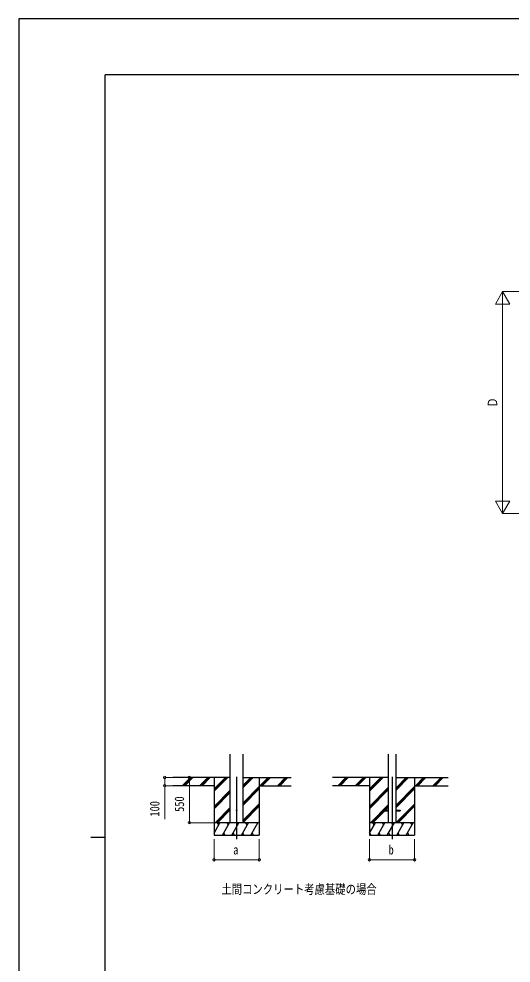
# Model space of a CAD drawing. Units: millimetres, scale not verified. Extents: x -14718 to 14718, y -10397 to 10401.
# Drawn here: x -14718 to -8727, y -1089 to 10401 of the extents above; entities that cross this region are included whole.
import ezdxf
from ezdxf.enums import TextEntityAlignment as Align

# ---------------------------------------------------------------- set-up
doc = ezdxf.new("R2010")
doc.units = ezdxf.units.MM
doc.header["$LTSCALE"] = 50
for name, color, linetype in [('0-2_USER1', 3, 'Continuous'), ('0-4_YKK_12', 2, 'Continuous'), ('0-6_YKK_A1', 4, 'Continuous'), ('0-8_YKK_ZWAK', 7, 'Continuous')]:
    doc.layers.add(name, color=color, linetype=linetype)
doc.layers.add('0-7_YKK_D', color=6, linetype='Continuous', lineweight=18)
doc.styles.add('ＭＳ ゴシック', font='')
doc.styles.get('ＭＳ ゴシック').set_extended_font_data('MS Gothic')

msp = doc.modelspace()

# ---------------------------------------------------------------- linework, layer by layer
at = {"layer": '0-4_YKK_12'}
for p, q in [((-12067.43, 1178.61), (-12067.43, 419.4)), ((-10176.43, 1177.61), (-10176.43, 418.4))]:
    msp.add_line(p, q, dxfattribs=at)
at = {"layer": '0-6_YKK_A1'}
for p, q in [((-12145.18, 619.4), (-12145.18, 1454.75)), ((-11989.68, 619.4), (-11989.68, 1454.75)), ((-10221.63, 1453.75), (-10221.63, 618.4)), ((-10131.23, 1453.75), (-10131.23, 618.4)), ((-12145.18, 1169.4), (-12843.38, 1169.4)), ((-12726.7, 1070.8), (-12628.1, 1169.4)), ((-12713.96, 1069.4), (-12613.96, 1169.4)), ((-12699.81, 1069.4), (-12599.81, 1169.4)), ((-12514.56, 1070.8), (-12415.97, 1169.4)), ((-12501.82, 1069.4), (-12401.82, 1169.4)), ((-12487.68, 1069.4), (-12387.68, 1169.4)), ((-12342.43, 1169.4), (-12342.43, 469.4)), ((-12342.43, 1002.52), (-12175.55, 1169.4)), ((-12342.43, 1016.66), (-12189.69, 1169.4)), ((-12342.43, 1030.8), (-12203.83, 1169.4)), ((-11989.68, 1046.9), (-11867.18, 1169.4)), ((-11989.68, 1061.04), (-11881.32, 1169.4)), ((-11989.68, 1075.19), (-11895.47, 1169.4)), ((-11989.68, 1169.4), (-11401.81, 1169.4)), ((-11792.43, 1169.4), (-11792.43, 469.4)), ((-11783.33, 1069.4), (-11683.33, 1169.4)), ((-11769.19, 1069.4), (-11669.19, 1169.4)), ((-11755.05, 1069.4), (-11655.05, 1169.4)), ((-11571.2, 1069.4), (-11471.2, 1169.4)), ((-11557.06, 1069.4), (-11457.06, 1169.4)), ((-11542.92, 1069.4), (-11442.92, 1169.4)), ((-10221.63, 1168.4), (-10902.38, 1168.4)), ((-10835.69, 1069.8), (-10737.1, 1168.4)), ((-10822.96, 1068.4), (-10722.95, 1168.4)), ((-10808.81, 1068.4), (-10708.81, 1168.4)), ((-10623.56, 1069.8), (-10524.96, 1168.4)), ((-10610.82, 1068.4), (-10510.82, 1168.4)), ((-10596.68, 1068.4), (-10496.68, 1168.4)), ((-10451.43, 1168.4), (-10451.43, 468.4)), ((-10451.43, 1001.52), (-10284.55, 1168.4)), ((-10451.43, 1015.66), (-10298.69, 1168.4)), ((-10451.43, 1029.8), (-10312.83, 1168.4)), ((-10131.23, 1013.35), (-9976.18, 1168.4)), ((-10131.23, 1027.49), (-9990.32, 1168.4)), ((-10131.23, 1041.64), (-10004.46, 1168.4)), ((-10131.23, 1168.4), (-9493.22, 1168.4)), ((-9901.43, 1168.4), (-9901.43, 468.4)), ((-9892.33, 1068.4), (-9792.33, 1168.4)), ((-9878.19, 1068.4), (-9778.19, 1168.4)), ((-9864.05, 1068.4), (-9764.05, 1168.4)), ((-9680.2, 1068.4), (-9580.2, 1168.4)), ((-9666.06, 1068.4), (-9566.06, 1168.4)), ((-9651.92, 1068.4), (-9551.92, 1168.4)), ((-12342.43, 1069.4), (-12843.38, 1069.4)), ((-11989.68, 863.06), (-11792.43, 1060.3)), ((-11989.68, 848.91), (-11792.43, 1046.16)), ((-11792.43, 1069.4), (-11401.81, 1069.4)), ((-10451.43, 1068.4), (-10902.38, 1068.4)), ((-10451.43, 817.67), (-10221.63, 1047.47)), ((-10131.23, 829.51), (-9901.43, 1059.3)), ((-10131.23, 815.36), (-9901.43, 1045.16)), ((-9901.43, 1068.4), (-9493.22, 1068.4)), ((-12342.43, 818.67), (-12145.18, 1015.92)), ((-12342.43, 804.53), (-12145.18, 1001.78)), ((-12342.43, 790.39), (-12145.18, 987.64)), ((-11989.68, 834.77), (-11792.43, 1032.02)), ((-10451.43, 803.53), (-10221.63, 1033.33)), ((-10451.43, 789.39), (-10221.63, 1019.19)), ((-10131.23, 801.22), (-9901.43, 1031.02)), ((-11989.68, 650.93), (-11792.43, 848.17)), ((-11989.68, 636.78), (-11792.43, 834.03)), ((-11989.68, 622.64), (-11792.43, 819.89)), ((-10438.57, 618.4), (-10221.63, 835.34)), ((-10269.93, 772.9), (-10221.63, 821.2)), ((-10255.79, 772.9), (-10221.63, 807.06)), ((-10130.21, 618.4), (-9901.43, 847.17)), ((-10116.06, 618.4), (-9901.43, 833.03)), ((-10101.92, 618.4), (-9901.43, 818.89)), ((-12329.57, 619.4), (-12145.18, 803.79)), ((-12315.43, 619.4), (-12145.18, 789.65)), ((-12301.29, 619.4), (-12145.18, 775.51)), ((-10424.43, 618.4), (-10276.43, 766.4)), ((-10410.29, 618.4), (-10264.79, 763.9)), ((-10276.43, 772.9), (-10276.43, 763.9)), ((-10276.43, 772.9), (-10221.63, 772.9)), ((-10276.43, 763.9), (-10221.63, 763.9)), ((-10131.23, 772.9), (-10076.43, 772.9)), ((-10131.23, 763.9), (-10076.43, 763.9)), ((-10076.43, 772.9), (-10076.43, 763.9)), ((-11792.43, 619.4), (-12342.43, 619.4)), ((-12342.43, 493.95), (-12270, 619.4)), ((-12285, 593.42), (-12300, 619.4)), ((-12241.13, 469.4), (-12154.53, 619.4)), ((-12169.53, 593.42), (-12184.53, 619.4)), ((-12125.66, 469.4), (-12039.06, 619.4)), ((-12054.06, 593.42), (-12069.06, 619.4)), ((-12010.19, 469.4), (-11923.59, 619.4)), ((-11938.59, 593.42), (-11953.59, 619.4)), ((-11894.72, 469.4), (-11808.12, 619.4)), ((-11838.12, 619.4), (-11838.12, 619.4)), ((-9901.43, 618.4), (-10451.43, 618.4)), ((-10451.43, 492.95), (-10379, 618.4)), ((-10394, 592.42), (-10409, 618.4)), ((-10350.13, 468.4), (-10263.53, 618.4)), ((-10278.53, 592.42), (-10293.53, 618.4)), ((-10234.66, 468.4), (-10148.06, 618.4)), ((-10163.06, 592.42), (-10178.06, 618.4)), ((-10119.19, 468.4), (-10032.59, 618.4)), ((-10047.59, 592.42), (-10062.59, 618.4)), ((-10003.72, 468.4), (-9917.12, 618.4)), ((-9932.12, 592.42), (-9947.12, 618.4)), ((-12342.43, 469.4), (-11792.43, 469.4)), ((-12226.14, 495.38), (-12211.14, 469.4)), ((-12110.67, 495.38), (-12095.67, 469.4)), ((-11995.19, 495.38), (-11980.19, 469.4)), ((-11879.73, 495.38), (-11864.73, 469.4)), ((-10451.43, 468.4), (-9901.43, 468.4)), ((-10450.6, 494.38), (-10435.61, 468.4)), ((-10335.13, 494.38), (-10320.14, 468.4)), ((-10219.66, 494.38), (-10204.67, 468.4)), ((-10104.19, 494.38), (-10089.19, 468.4)), ((-9988.72, 494.38), (-9973.73, 468.4))]:
    msp.add_line(p, q, dxfattribs=at)
msp.add_circle((-12067.43, 769.4), 5, dxfattribs=at)
at = {"layer": '0-7_YKK_D', "color": 1}
for p, q in [((-8831.33, 7082.38), (-8918.83, 6930.82)), ((-8231.33, 7082.38), (-8832.33, 7082.38)), ((-8831.33, 7082.38), (-8743.83, 6930.82)), ((-8831.33, 7082.38), (-8831.33, 6779.27)), ((-8918.83, 6930.82), (-8743.83, 6930.82)), ((-8831.33, 4557.38), (-8831.33, 6907.38)), ((-8831.33, 4382.38), (-8831.33, 4685.48)), ((-8831.33, 4382.38), (-8918.83, 4533.93)), ((-8743.83, 4533.93), (-8918.83, 4533.93)), ((-8831.33, 4382.38), (-8743.83, 4533.93)), ((-8231.33, 4382.38), (-8832.33, 4382.38))]:
    msp.add_line(p, q, dxfattribs=at)
at = {"layer": '0-7_YKK_D'}
for p, q in [((-12727.77, 1169.4), (-12943.43, 1169.4)), ((-12568.49, 1169.4), (-12643.43, 1169.4)), ((-12642.43, 1169.4), (-12642.43, 619.4)), ((-12727.77, 1069.4), (-12943.43, 1069.4)), ((-12343.43, 619.4), (-12643.43, 619.4)), ((-12342.43, 419.4), (-12342.43, 167.4)), ((-11792.43, 419.4), (-11792.43, 167.4)), ((-10451.43, 418.4), (-10451.43, 167.4)), ((-9901.43, 418.4), (-9901.43, 167.4)), ((-12342.43, 168.4), (-11792.43, 168.4)), ((-10451.43, 168.4), (-9901.43, 168.4))]:
    msp.add_line(p, q, dxfattribs=at)
msp.add_lwpolyline([(-12942.43, 1169.4), (-12942.43, 1069.4), (-12942.43, 664.3)], dxfattribs=at)
for centre in [(-12942.43, 1169.4), (-12642.43, 1169.4), (-12942.43, 1069.4), (-12642.43, 619.4), (-12342.43, 168.4), (-11792.43, 168.4), (-10451.43, 168.4), (-9901.43, 168.4)]:
    msp.add_circle(centre, 14.88, dxfattribs=at)
at = {"layer": '0-8_YKK_ZWAK'}
for p, q in [((13632.57, 9718.4), (-13667.43, 9718.4)), ((-13667.43, -8831.6), (-13667.43, 9718.4)), ((-13842.43, 443.4), (-13667.43, 443.4))]:
    msp.add_line(p, q, dxfattribs=at)
msp.add_lwpolyline([(-14717.5, -10389.1), (14717.5, -10389.1), (14717.5, 10400.9), (-14717.5, 10400.9)], close=True, dxfattribs=at)

# ---------------------------------------------------------------- texts
at = {"layer": '0-2_USER1', "style": 'ＭＳ ゴシック', "width": 0.8}
msp.add_text('土間コンクリート考慮基礎の場合', height=115.5, dxfattribs=at).set_placement((-12253.5, -281.6), align=Align.BOTTOM_LEFT)
at = {"layer": '0-7_YKK_D', "color": 1, "style": 'ＭＳ ゴシック', "width": 0.8}
msp.add_text('Ｄ', height=115.5, rotation=90, dxfattribs=at).set_placement((-8861.33, 5669.38), align=Align.BOTTOM_LEFT)
at = {"layer": '0-7_YKK_D', "style": 'ＭＳ ゴシック', "width": 0.8}
for s, p in [('550', (-12672.43, 751.6)), ('100', (-12972.43, 694.3))]:
    msp.add_text(s, height=115.5, rotation=90, dxfattribs=at).set_placement(p, align=Align.BOTTOM_LEFT)
for s, p in [('b', (-10218.43, 198.4)), ('a', (-12109.43, 198.4))]:
    msp.add_text(s, height=115.5, dxfattribs=at).set_placement(p, align=Align.BOTTOM_LEFT)

doc.saveas('drawing.dxf')
